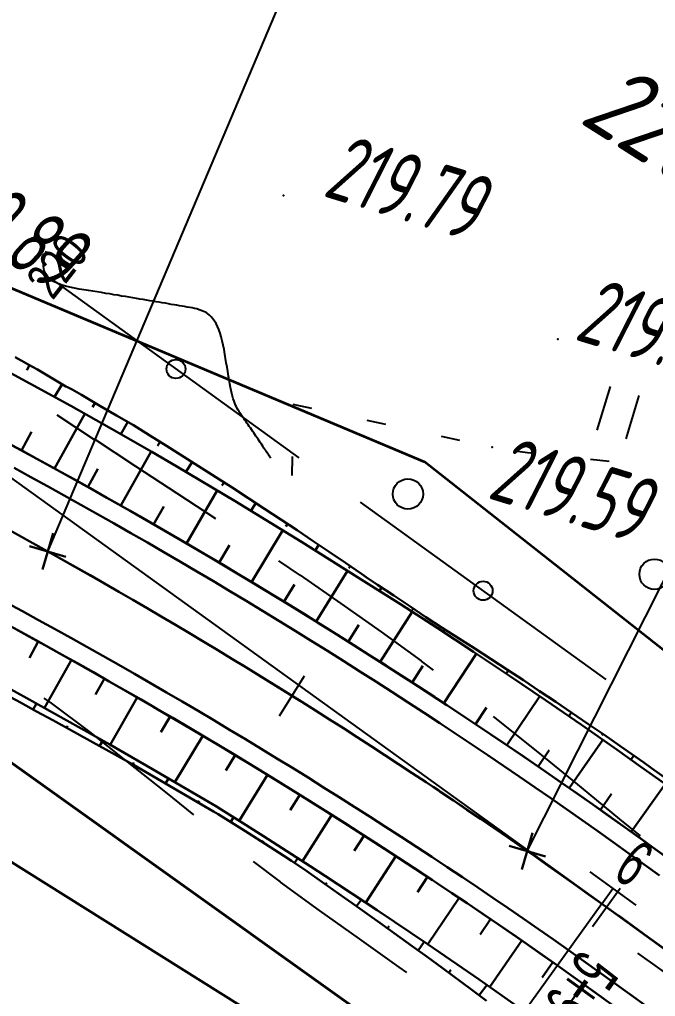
# Model space of a CAD drawing. Header units: millimetres. Extents: x -1799 to 6962, y -1020 to 4121.
# Drawn here: x -1184.1 to -1150.6, y 3748.8 to 3800.3 of the extents above; entities that cross this region are included whole.
import ezdxf
from ezdxf import colors
from ezdxf.entities.mleader import LeaderData, LeaderLine
from ezdxf.math import Vec2, Vec3

# ---------------------------------------------------------------- set-up
doc = ezdxf.new("R2010")
doc.units = ezdxf.units.MM
doc.linetypes.add('CONTI', pattern=[0])
doc.linetypes.add('STROT', pattern=[1.7, 0.5, -1.2])
for name, color, linetype, lineweight in [('10', 1, 'Continuous', 35), ('КОПИЯ_ОСЬ_13_ОТКОСЫ', 7, 'Continuous', 30), ('КОПИЯ_ОСЬ_ГРАНИЦЫ_ПОЛОС', 7, 'Continuous', 30), ('ОСЬ_ВЕРХ_ПОКРЫТИЯ_ГРАНИЦЫ_ПОЛОС', 7, 'Continuous', 30), ('ОСЬ_ВЕРХ_ПОКРЫТИЯ_ОСЬ', 1, 'Continuous', 30), ('Отметки', 5, 'Continuous', 30)]:
    doc.layers.add(name, color=color, linetype=linetype, lineweight=lineweight)
for name, color, linetype in [('_Ростелеком', 6, 'Continuous'), ('GOR_BDEFAULT', 212, 'CONTI'), ('PI_OTDEFAULT', 172, 'CONTI'), ('PI_TTDEFAULT', 5, 'CONTI'), ('PLN_O', 7, 'CONTI'), ('SIT_LDEFAULT', 7, 'CONTI'), ('ZAPSKDEFAULT', 7, 'CONTI'), ('КОПИЯ_ОСЬ_ТАНГЕНСЫ', 1, 'Continuous'), ('ОСЬ_ВЕРХ_ПОКРЫТИЯ_ПИКЕТЫ', 1, 'Continuous'), ('ОСЬ_ВЕРХ_ПОКРЫТИЯ_РАЗБИВКА_КРИВ', 1, 'Continuous'), ('ОСЬ_ВЕРХ_ПОКРЫТИЯ_ТАНГЕНСЫ', 1, 'Continuous'), ('разметка', 7, 'Continuous')]:
    doc.layers.add(name, color=color, linetype=linetype)
doc.styles.add('eskd', font='spds.shx', dxfattribs={"width": 1.2, "oblique": 15})
doc.styles.add('SHRFT', font='TXT', dxfattribs={"width": 3.5})
doc.styles.get("Standard").update_dxf_attribs({"font": 'arial.ttf'})
doc.styles.add('STYLE1', font='romand.shx', dxfattribs={"width": 0.9})
doc.styles.add('ГОСТ', font='', dxfattribs={"oblique": 15, "height": 4})
doc.styles.get('ГОСТ').set_extended_font_data('GOST type A')
doc.linetypes.add('кабель_связи_проект.', pattern='A,10,-1,["/",STYLE1,S=3,R=0,X=0,Y=-1.5],-4.1', length=15.1)

# ---------------------------------------------------------------- blocks, each defined once
blk = doc.blocks.new('BL_2002')
at = {"color": 0}
blk.add_circle((0, 0), 0.8, dxfattribs=at)
blk = doc.blocks.new('BL_2011')
at = {"color": 0}
for p, q in [((0, 0), (0, 2.4)), ((1.6, 0), (1.6, 2.4))]:
    blk.add_line(p, q, dxfattribs=at)
blk = doc.blocks.new('_None')
blk = doc.blocks.new('Крест')
at = {"layer": 'Отметки'}
for points in [[(0, 1), (0, -1)], [(-1, 0), (1, 0)]]:
    blk.add_lwpolyline(points, dxfattribs=at)

msp = doc.modelspace()

# ---------------------------------------------------------------- linework, layer by layer
at = {"layer": '10'}
msp.add_line((-1127.044035623481, 3748.853480735247), (-1162.754035623444, 3776.953480734875), dxfattribs=at)
for points in [[(-1663.636625153935, 3941.522183521104), (-1663.636625153935, 3941.522183521104), (-1660.504035623444, 3940.703480734875), (-1623.014035623686, 3929.81348073521), (-1594.45403562363, 3919.163480734837), (-1520.484035623425, 3891.126014574816), (-1408.554035623723, 3857.403480735061), (-1310.614035623314, 3827.993480734912), (-1310.614035623314, 3827.693480735098), (-1200.334035623519, 3792.743480734912), (-1162.754035623444, 3776.953480734875)], [(-804.504035623444, 3662.403480735061), (-824.5340356237048, 3666.023480735173), (-948.4240356233695, 3671.803480735433), (-975.8940356235744, 3675.363480735024), (-1007.464035623407, 3684.893480735284), (-1045.044035623481, 3689.693480735098), (-1091.514035623686, 3701.643480735284), (-1136.714035623407, 3726.003480734688), (-1145.914035623593, 3731.613480735024), (-1190.934035623612, 3759.81348073521), (-1203.524035623463, 3777.133480735508), (-1281.424035623369, 3800.433480735322), (-1370.854035623537, 3827.173480734614), (-1423.974035623649, 3843.233480735135), (-1467.20403562363, 3856.303480735433), (-1517.944035623388, 3871.633480735508), (-1536.604035623537, 3877.273480735173), (-1560.794035623481, 3884.923480734614), (-1568.404035623351, 3887.323480734986), (-1611.244035623668, 3900.8734807348), (-1670.724533441118, 3919.71056948175)]]:
    msp.add_lwpolyline(points, dxfattribs=at)
at = {"layer": '_Ростелеком', "linetype": 'кабель_связи_проект.', "lineweight": 40, "ltscale": 0.25}
msp.add_lwpolyline([(-1657.508299623549, 3939.309212735307), (-1658.166559841649, 3937.633192245302), (-1600.278279218406, 3918.21813336612), (-1339.90307447779, 3818.219484850218), (-1287.499567368408, 3802.76526898091), (-1263.755260603901, 3795.430219643203), (-1223.530477714949, 3781.706089482096), (-1196.627684615718, 3769.679823335645), (-1196.627684615718, 3769.679823335645), (-1140.230327299932, 3729.428283091088), (-1091.099603466128, 3703.07820017488), (-1044.780343006647, 3690.316537799698), (-948.5302202035, 3678.474030340475), (-823.7066648495584, 3672.227009011817)], dxfattribs=at)
at = {"layer": 'GOR_BDEFAULT', "color": 212, "elevation": 220, "flags": 128}
msp.add_lwpolyline([(-1170.878299623602, 3777.149216735189), (-1170.898299623563, 3777.189217735467), (-1170.928299623591, 3777.229210735683), (-1170.95829962356, 3777.26921173503), (-1170.988299623588, 3777.319214735565), (-1171.028299623567, 3777.379212735606), (-1171.068299623605, 3777.429215735209), (-1171.108299623584, 3777.489212735009), (-1171.148299623563, 3777.559212735307), (-1171.1882996236, 3777.619217735169), (-1171.238299623588, 3777.689217735467), (-1171.288299623577, 3777.759217735765), (-1171.338299623565, 3777.839211735328), (-1171.388299623553, 3777.919213734952), (-1171.4382996236, 3777.989212735009), (-1171.498299623598, 3778.069214735565), (-1171.548299623586, 3778.159211734695), (-1171.608299623584, 3778.239212735009), (-1171.668299623581, 3778.319214735565), (-1171.728299623579, 3778.409211734695), (-1171.778299623567, 3778.489212735009), (-1171.838299623565, 3778.579216734891), (-1171.898299623563, 3778.659211734695), (-1171.95829962356, 3778.749215735507), (-1172.018299623558, 3778.829216734891), (-1172.078299623556, 3778.919213734952), (-1172.138299623553, 3778.999215735507), (-1172.1882996236, 3779.079216734891), (-1172.248299623598, 3779.159211734695), (-1172.298299623586, 3779.239212735009), (-1172.358299623584, 3779.319214735565), (-1172.408299623572, 3779.389214735863), (-1172.45829962356, 3779.469216735487), (-1172.508299623549, 3779.539216734854), (-1172.558299623595, 3779.609215734911), (-1172.608299623584, 3779.689217735467), (-1172.648299623563, 3779.76921173503), (-1172.698299623551, 3779.859215734911), (-1172.738299623588, 3779.949212734972), (-1172.778299623567, 3780.059212735307), (-1172.818299623605, 3780.169213734952), (-1172.858299623584, 3780.289216734854), (-1172.898299623563, 3780.419213734952), (-1172.9382996236, 3780.559212735307), (-1172.978299623579, 3780.719216735487), (-1173.008299623549, 3780.889214735863), (-1173.048299623586, 3781.079216734891), (-1173.078299623556, 3781.279213735287), (-1173.118299623593, 3781.489212735009), (-1173.148299623563, 3781.719216735487), (-1173.1882996236, 3781.949212734972), (-1173.228299623579, 3782.179215735209), (-1173.268299623558, 3782.419213734952), (-1173.308299623595, 3782.649216735189), (-1173.348299623574, 3782.889214735863), (-1173.398299623563, 3783.119217735169), (-1173.448299623551, 3783.339211735328), (-1173.498299623598, 3783.549218735111), (-1173.558299623595, 3783.749215735507), (-1173.628299623602, 3783.939217735467), (-1173.698299623551, 3784.109215734911), (-1173.768299623558, 3784.259217735765), (-1173.848299623574, 3784.389214735863), (-1173.9382996236, 3784.509217735765), (-1174.028299623567, 3784.609215734911), (-1174.118299623593, 3784.699212734972), (-1174.21829962357, 3784.779213735287), (-1174.318299623605, 3784.849213735585), (-1174.428299623591, 3784.899216735189), (-1174.548299623586, 3784.949212734972), (-1174.658299623572, 3784.989212735009), (-1174.778299623567, 3785.029213735287), (-1174.908299623572, 3785.059212735307), (-1175.028299623567, 3785.079216734891), (-1175.158299623572, 3785.109215734911), (-1175.288299623577, 3785.129212735606), (-1175.428299623591, 3785.149216735189), (-1175.568299623605, 3785.179215735209), (-1175.70829962356, 3785.199212734972), (-1175.848299623574, 3785.219216735487), (-1175.988299623588, 3785.249215735507), (-1176.138299623553, 3785.26921173503), (-1176.288299623577, 3785.299218735111), (-1176.448299623551, 3785.329216734891), (-1176.608299623584, 3785.349213735585), (-1176.768299623558, 3785.379212735606), (-1176.928299623591, 3785.409211734695), (-1177.098299623574, 3785.439217735467), (-1177.268299623558, 3785.45921473523), (-1177.4382996236, 3785.489212735009), (-1177.618299623593, 3785.51921173503), (-1177.798299623586, 3785.549218735111), (-1177.978299623579, 3785.579216734891), (-1178.168299623581, 3785.619217735169), (-1178.358299623584, 3785.649216735189), (-1178.558299623595, 3785.679215735209), (-1178.758299623549, 3785.70921473523), (-1178.95829962356, 3785.749215735507), (-1179.168299623581, 3785.779213735287), (-1179.378299623602, 3785.819214735565), (-1179.598299623574, 3785.849213735585), (-1179.818299623605, 3785.889214735863), (-1180.048299623586, 3785.929215735209), (-1180.278299623567, 3785.969216735487), (-1180.508299623549, 3785.999215735507), (-1180.748299623598, 3786.039216734854), (-1180.998299623598, 3786.079216734891), (-1181.248299623598, 3786.129212735606), (-1181.488299623588, 3786.179215735209), (-1181.728299623579, 3786.229210735683), (-1181.948299623551, 3786.299218735111), (-1182.158299623572, 3786.379212735606), (-1182.348299623574, 3786.479210735683), (-1182.518299623558, 3786.589211735328), (-1182.658299623572, 3786.719216735487), (-1182.768299623558, 3786.879212735606), (-1182.848299623574, 3787.059212735307), (-1182.888299623553, 3787.26921173503), (-1182.878299623602, 3787.509217735765), (-1182.818299623605, 3787.779213735287), (-1182.71829962357, 3788.079216734891)], dxfattribs=at)
at = {"layer": 'PI_TTDEFAULT', "color": 5}
for p in [(-1170.20829962356, 3791.01921173503, 219.787), (-1155.71829962357, 3783.439217735467, 219.815), (-1159.1882996236, 3777.729210735683, 219.59)]:
    msp.add_point(p, dxfattribs=at)
at = {"layer": 'PLN_O'}
for p, q in [((-1182.378299623602, 3786.539216734854), (-1169.398299623563, 3777.179215735209)), ((-1166.158299623572, 3774.839211735328), (-1153.178299623591, 3765.479210735683))]:
    msp.add_line(p, q, dxfattribs=at)
for centre in [(-1175.888299623553, 3781.859215734911), (-1159.668299623581, 3770.159211734695)]:
    msp.add_circle(centre, 0.5, dxfattribs=at)
at = {"layer": 'SIT_LDEFAULT', "color": 7}
for p, q in [((-1169.70829962356, 3779.999215735507), (-1169.308299623595, 3779.909211734695)), ((-1180.198299623551, 3778.129212735606), (-1182.158299623572, 3779.429215735209)), ((-1169.308299623595, 3779.909211734695), (-1168.728299623579, 3779.789216734854)), ((-1165.798299623586, 3779.159211734695), (-1164.818299623605, 3778.949212734972)), ((-1178.008299623549, 3776.719216735487), (-1180.198299623551, 3778.149216735189)), ((-1161.888299623553, 3778.309212735307), (-1160.908299623572, 3778.099213735585)), ((-1157.96829962357, 3777.549218735111), (-1157.318299623605, 3777.449212734972)), ((-1157.318299623605, 3777.449212734972), (-1156.978299623579, 3777.419213734952)), ((-1169.748299623598, 3776.449212734972), (-1169.738299623588, 3776.989212735009)), ((-1169.738299623588, 3776.989212735009), (-1169.738299623588, 3777.239212735009)), ((-1153.998299623598, 3777.109215734911), (-1153.008299623549, 3776.999215735507)), ((-1175.818299623605, 3775.289216734854), (-1178.008299623549, 3776.70921473523)), ((-1169.748299623598, 3776.239212735009), (-1169.748299623598, 3776.449212734972)), ((-1173.788299623577, 3773.95921473523), (-1175.818299623605, 3775.289216734854)), ((-1169.308299623595, 3770.969216735487), (-1170.45829962356, 3771.739212735009)), ((-1167.168299623581, 3769.489212735009), (-1169.308299623595, 3770.979210735683)), ((-1165.038299623577, 3767.989212735009), (-1167.168299623581, 3769.489212735009)), ((-1162.928299623591, 3766.45921473523), (-1165.038299623577, 3767.989212735009)), ((-1162.288299623577, 3765.969216735487), (-1162.928299623591, 3766.449212734972)), ((-1182.858299623584, 3764.489212735009), (-1182.478299623579, 3764.219216735487)), ((-1182.478299623579, 3764.219216735487), (-1180.45829962356, 3762.70921473523)), ((-1158.6882996236, 3763.189217735467), (-1159.118299623593, 3763.529213735287)), ((-1156.568299623605, 3761.479210735683), (-1158.6882996236, 3763.189217735467)), ((-1180.45829962356, 3762.70921473523), (-1178.45829962356, 3761.139214735863)), ((-1154.478299623579, 3759.76921173503), (-1156.568299623605, 3761.479210735683)), ((-1178.45829962356, 3761.139214735863), (-1176.448299623551, 3759.529213735287)), ((-1176.448299623551, 3759.529213735287), (-1174.96829962357, 3758.339211735328)), ((-1152.4382996236, 3758.109215734911), (-1154.478299623579, 3759.76921173503)), ((-1151.348299623574, 3757.229210735683), (-1152.4382996236, 3758.109215734911)), ((-1171.808299623595, 3755.879212735606), (-1170.378299623602, 3754.799218735111)), ((-1170.388299623553, 3754.789216734854), (-1168.318299623605, 3753.279213735287)), ((-1168.318299623605, 3753.279213735287), (-1166.21829962357, 3751.789216734854)), ((-1166.21829962357, 3751.789216734854), (-1164.108299623584, 3750.299218735111)), ((-1164.108299623584, 3750.299218735111), (-1163.70829962356, 3750.01921173503))]:
    msp.add_line(p, q, dxfattribs=at)
at = {"layer": 'КОПИЯ_ОСЬ_13_ОТКОСЫ'}
for points in [[(-1187.028118116568, 3782.935995091138), (-1183.596965772818, 3781.096700657544), (-1181.44346235485, 3779.910711277661), (-1179.299846632193, 3778.706975926098), (-1177.166240675162, 3777.485570896802), (-1175.838359815787, 3776.712835301098), (-1172.756084425162, 3774.882879246411), (-1169.261699659537, 3772.745504368481), (-1165.9712943861, 3770.66885947102), (-1164.030559522818, 3769.441854466138), (-1162.099529249381, 3768.19962118977), (-1160.178264600943, 3766.942266453442), (-1158.267009718131, 3765.66983603352), (-1156.365764600943, 3764.382421482739), (-1154.47471235485, 3763.080099095044), (-1152.593975050162, 3761.76294516438), (-1151.341777784537, 3760.874364842114), (-1150.094036085318, 3759.979543675122)], [(-1187.028091747276, 3782.935996265535), (-1183.596969921104, 3781.096701831942), (-1181.443466503135, 3779.910712452059), (-1179.299850780479, 3778.706977100496), (-1177.166275341026, 3777.485572071199), (-1175.838363964072, 3776.712836475496), (-1172.756058055869, 3774.882880420809), (-1169.261703807822, 3772.745505542879), (-1165.971298534385, 3770.668860645418), (-1164.030563671104, 3769.441855640535), (-1162.099502880088, 3768.199622364168), (-1160.178268749229, 3766.94226762784), (-1158.267013866416, 3765.669837207918), (-1156.365768749229, 3764.382407398348), (-1154.474747020713, 3763.080085010653), (-1152.594009716026, 3761.762946338778), (-1151.341751415244, 3760.874366016512), (-1150.094009716026, 3759.97954484952)], [(-1184.371383983604, 3782.479270191317), (-1183.47300751876, 3781.980765552645), (-1183.200821239463, 3781.836295337801), (-1182.140091258994, 3781.206366748934), (-1181.699112255088, 3780.942389698153), (-1181.615158397666, 3780.901404590731), (-1181.365494091026, 3780.774283619051), (-1181.119095165244, 3780.640906543856), (-1180.876144725791, 3780.501364917879), (-1179.915664989463, 3779.923072071199), (-1179.029983837119, 3779.40288469327), (-1178.137344676963, 3778.895514698153), (-1177.263595897666, 3778.354682178621), (-1176.394272167197, 3777.806678028231), (-1173.790603954307, 3776.158759327059), (-1172.925125438682, 3775.606421680574), (-1171.205704051963, 3774.483832569246), (-1170.348221141807, 3773.919654102449), (-1169.494827587119, 3773.349265308504), (-1168.639297801963, 3772.782950611238), (-1167.791549999229, 3772.204489917879), (-1166.942184764854, 3771.629248829012), (-1166.096451122276, 3771.04871294034), (-1165.844162303916, 3770.872397632723), (-1165.245895702354, 3770.47644731534), (-1164.389847118369, 3769.913230152254), (-1163.542190868369, 3769.337104053621), (-1162.691147167197, 3768.766608448153), (-1161.835007030479, 3768.204245777254), (-1160.971481639854, 3767.653281421785), (-1160.101578075401, 3767.111975879793), (-1159.246628124229, 3766.547721119051), (-1158.384720165244, 3765.993918628817), (-1157.528488475791, 3765.431418628817), (-1156.680282909385, 3764.856925220613), (-1155.820511180869, 3764.299475879793), (-1154.132522899619, 3763.137992115145), (-1153.282913524619, 3762.565360279207), (-1152.444900829307, 3761.975943775301), (-1151.183792430869, 3761.097632618074), (-1150.764419872276, 3760.803458423738), (-1149.932907421104, 3760.204871387606)], [(-1183.625473339072, 3782.065375537996), (-1183.769546825401, 3781.80571672452)], [(-1181.896591503135, 3781.06059953702), (-1182.30064423751, 3780.385565967684)], [(-1180.159683544151, 3780.070105762606), (-1180.295029003135, 3779.845481128817)], [(-1182.296245557975, 3776.601537693677), (-1180.704082472037, 3779.498159397778)], [(-1178.431869823447, 3779.062918872957), (-1178.796707469932, 3778.421042652254)], [(-1184.052043897818, 3777.559133518872), (-1183.52354047985, 3778.535833347973)], [(-1176.727585155479, 3778.016791553621), (-1176.858810741416, 3777.808600635653)], [(-1178.803569776725, 3774.651861180005), (-1177.189617140006, 3777.499059666333)], [(-1175.037247020713, 3776.947776050692), (-1175.364151317588, 3776.431281299715)], [(-1180.546672804068, 3775.632436741528), (-1180.009685499381, 3776.594472874341)], [(-1173.348343212119, 3775.876502246981), (-1173.457962352744, 3775.704749317293)], [(-1175.336833936881, 3772.656545628247), (-1173.706279737662, 3775.447011936841)], [(-1171.670852977744, 3774.787512989168), (-1171.936050731651, 3774.381308765535)], [(-1177.066936475943, 3773.659887303052), (-1176.522747022818, 3774.605398167309)], [(-1171.896526319693, 3770.615896214184), (-1170.250286085318, 3773.35017966145)], [(-1170.000656444541, 3773.687339038973), (-1170.090500194541, 3773.552893848543)], [(-1173.613323194693, 3771.64185141438), (-1173.063701612662, 3772.568426121411)], [(-1168.337295848838, 3772.576880664949), (-1168.535141307822, 3772.286933155184)], [(-1168.483318311881, 3768.530279148755), (-1166.823650343131, 3771.206777561841)], [(-1166.683731395713, 3771.451834888582), (-1166.749954540244, 3771.355368824129)], [(-1170.186504347037, 3769.578680027661), (-1169.631816847037, 3770.486486424145)], [(-1165.026626903526, 3770.332190723543), (-1165.146499950401, 3770.150000782137)], [(-1163.365402538291, 3769.218589038973), (-1163.405868846885, 3769.158210010653)], [(-1185.420349295795, 3768.706261285034), (-1183.313598807514, 3767.560906060425), (-1181.216247733295, 3766.398506768433), (-1179.128296073139, 3765.219124444214), (-1177.050049002826, 3764.022850640503), (-1174.981567557514, 3762.809761651245), (-1172.922973807514, 3761.579949029175), (-1170.874450858295, 3760.333458550659), (-1168.836059745014, 3759.070412286011), (-1166.807983573139, 3757.790856011597), (-1164.567993338764, 3756.349938042847), (-1162.340820487201, 3754.889153130737), (-1160.126770194232, 3753.40863860437), (-1157.92596453017, 3751.908486016479), (-1155.738586600482, 3750.388832696167), (-1151.593811209857, 3747.404854424683)], [(-1165.09775922985, 3766.400045384106), (-1163.409465772818, 3769.044637669263)], [(-1166.787090284537, 3767.470708836255), (-1166.228008253287, 3768.359243382153)], [(-1161.696792919151, 3768.116065235262), (-1161.777145702354, 3767.990149707918)], [(-1183.157348807514, 3767.47504485437), (-1183.625793631732, 3766.62282622644)], [(-1160.005539257041, 3767.048606128817), (-1160.032974559776, 3767.007056446199)], [(-1161.740459425162, 3764.225576389966), (-1160.022930128287, 3766.839651096997)], [(-1181.407959159076, 3766.505684502808), (-1182.822204764545, 3763.973717339722)], [(-1163.415569288443, 3765.318319309888), (-1162.847026807975, 3766.196142185864)], [(-1179.665161307514, 3765.524513848511), (-1180.14227312392, 3764.683724053589)], [(-1158.329391796104, 3765.95757219327), (-1158.441513378135, 3765.786917896395)], [(-1185.821535745335, 3765.181595762645), (-1184.101481118871, 3764.264239271556), (-1183.246885934544, 3763.795569380199), (-1182.394812265111, 3763.322293241893), (-1178.126833596898, 3760.964514692699), (-1176.012282052709, 3759.749514540111), (-1173.90792719431, 3758.516936262523), (-1173.657026925755, 3758.366257627879), (-1172.252607980443, 3757.484528501903), (-1171.431288400365, 3756.958279570018), (-1170.196127572728, 3756.173882444774), (-1169.785277047826, 3755.911042173778), (-1168.97962061472, 3755.360680540477), (-1168.182448068334, 3754.797642668163), (-1166.983771005345, 3753.958237608348), (-1166.585188546849, 3753.677128752147), (-1165.792265573216, 3753.10880752412), (-1164.993490853978, 3752.549504240428), (-1163.414709726048, 3751.404057463084), (-1162.620642343236, 3750.838589628612), (-1161.835356393529, 3750.260651548778), (-1160.26218287058, 3749.10936446992), (-1159.482321420384, 3748.524552305614)], [(-1184.779602225482, 3765.045235284058), (-1183.922424491107, 3764.578850396362), (-1181.644409354389, 3763.319679864136), (-1179.37664812392, 3762.042076714722), (-1177.119384940326, 3760.746117242065), (-1173.752929862201, 3758.765587456909), (-1173.502319510639, 3758.613899834839), (-1172.508239920795, 3757.993645318237), (-1171.269531424701, 3757.212120660034), (-1170.033935721576, 3756.425636895386), (-1168.802246268451, 3755.632988579956), (-1167.982727225482, 3755.101967461792), (-1165.264160330951, 3753.311516411987), (-1162.564209159076, 3751.493187554565), (-1159.883056815326, 3749.647148736206), (-1158.683471854389, 3748.806175835815), (-1157.487549002826, 3747.959984429565)], [(-1184.779577890111, 3765.045241316234), (-1183.922426858617, 3764.578856428539), (-1181.644400277806, 3763.319687803661), (-1179.376661935521, 3762.042080839549), (-1177.119364419652, 3760.746119459544), (-1173.752936044408, 3758.765585859691), (-1173.502310434056, 3758.613903959666), (-1172.508230844212, 3757.993653257762), (-1171.269522348119, 3757.21211334077), (-1170.03390375681, 3756.425641020213), (-1168.80222193308, 3755.632992704784), (-1167.982748666478, 3755.10197158662), (-1165.264181771947, 3753.311516722118), (-1162.564184823705, 3751.493184049998), (-1159.883040109349, 3749.647152861034), (-1158.683478036595, 3748.806172331248), (-1157.487524667455, 3747.95999236909)], [(-1177.929077323139, 3764.531563409058), (-1179.367187674701, 3762.036705620972)], [(-1158.412029249381, 3762.007253636059), (-1156.667400343131, 3764.588094700513)], [(-1156.665787059776, 3764.847525806551), (-1156.702804882041, 3764.79041215909)], [(-1183.424467721654, 3763.892956694041), (-1183.250593820287, 3764.210009535228)], [(-1160.072612745475, 3763.121877659497), (-1159.494365675162, 3763.989461888013)], [(-1176.199707205951, 3763.526894219604), (-1176.684692557514, 3762.698540337768)], [(-1155.00279267501, 3763.736792774324), (-1155.138443309776, 3763.539664478426)], [(-1181.674624124242, 3762.924435575877), (-1181.61633936472, 3763.029940565501)], [(-1174.47723406142, 3762.510567315308), (-1175.939209159076, 3760.051811822143)], [(-1153.350052196494, 3762.610602588778), (-1153.394607860557, 3762.544455738192)], [(-1179.923994699193, 3761.95732780305), (-1179.757658639623, 3762.258423765575)], [(-1155.1128959486, 3759.745428074536), (-1153.343425733756, 3762.29044150227)], [(-1172.761596854389, 3761.482597954956), (-1173.254455741107, 3760.666329034058)], [(-1156.758769972037, 3760.88175009602), (-1156.171611768912, 3761.73819540852)], [(-1151.710861522666, 3761.464713306551), (-1151.863968212119, 3761.244910450106)], [(-1178.173365274144, 3760.990220030223), (-1178.117918649388, 3761.090584715282)], [(-1171.053039725482, 3760.443047173706), (-1172.541809256732, 3758.014610894409)], [(-1176.437994638158, 3759.996010740672), (-1176.287375131322, 3760.2566442093)], [(-1151.843791944693, 3757.4405116927), (-1150.05088422985, 3759.948369969067)], [(-1169.351501639545, 3759.391960747925), (-1169.85321062392, 3758.585854180542)], [(-1153.474590284537, 3758.598333347973), (-1152.879192335318, 3759.44278525227)], [(-1174.709791818334, 3758.989386518871), (-1174.658991494847, 3759.075919111644)], [(-1167.657104666889, 3758.329384453979), (-1169.199340995014, 3755.888542779175)], [(-1172.999228158666, 3757.953276594554), (-1172.84281794138, 3758.202414472972)], [(-1165.951416190326, 3757.243187554565), (-1166.471252616107, 3756.43322051355)], [(-1171.31059137888, 3756.88163085786), (-1171.25802485056, 3756.964405973827)], [(-1169.626684823705, 3755.802704771434), (-1169.455450692845, 3756.053376158153)], [(-1164.271850760639, 3756.1573416073), (-1165.865173514545, 3753.710793145386)], [(-1167.985525766087, 3754.65974136201), (-1167.927481332494, 3754.742630918895)], [(-1162.599548514545, 3755.06032622644), (-1163.136108573139, 3754.248360284058)], [(-1166.350042978002, 3753.508591612254), (-1166.095709481908, 3753.863430937206)], [(-1160.934631522357, 3753.952156670776), (-1162.577270682514, 3751.502083428589)], [(-1159.277160819232, 3752.832909234253), (-1159.830139334857, 3752.019890435425)], [(-1164.719404855443, 3752.350647886668), (-1164.633948007298, 3752.468438108836)], [(-1163.098585763646, 3751.178940733348), (-1162.773428598119, 3751.635548551952)], [(-1157.627197440326, 3751.702614434448), (-1159.318481620014, 3749.251335747925)], [(-1155.984802420795, 3750.561333306518), (-1156.554016287982, 3749.748024590698)], [(-1161.481718698216, 3750.001847227489), (-1161.371367135716, 3750.152634581004)], [(-1159.87113825388, 3748.816121061717), (-1159.466787973119, 3749.355328520213)], [(-1154.35858171767, 3749.395302422729), (-1156.106506522357, 3746.967369683472)]]:
    msp.add_lwpolyline(points, dxfattribs=at)
at = {"layer": 'КОПИЯ_ОСЬ_ГРАНИЦЫ_ПОЛОС'}
for points in [[(-1184.854730428478, 3777.995623439935), (-1183.963861309303, 3777.51518518423), (-1183.074596732933, 3777.0317834722), (-1182.186946557244, 3776.545423656155), (-1181.300920622123, 3776.056111133111), (-1180.416528749533, 3775.563851324295), (-1179.533780743359, 3775.068649687258), (-1178.65268638927, 3774.570511711215), (-1177.773255454425, 3774.069442917978), (-1176.895497687763, 3773.565448864748), (-1176.019422819509, 3773.058535135736), (-1175.145040561378, 3772.548707350542), (-1174.272360606168, 3772.035971162294), (-1173.401392628051, 3771.52033225206), (-1172.532146281874, 3771.001796340023), (-1171.664631203681, 3770.480369168718), (-1170.798857010252, 3769.956056526315), (-1169.934833298952, 3769.428864215885), (-1169.072569647853, 3768.898798087997), (-1168.212075615555, 3768.365864017432), (-1167.353360740954, 3767.830067910639), (-1166.496434543244, 3767.291415706662), (-1165.641306521886, 3766.749913380866), (-1164.787986156085, 3766.205566930969), (-1163.936482905459, 3765.658382393804), (-1163.086806209254, 3765.108365833213), (-1162.238965486371, 3764.555523349357), (-1161.392970135543, 3763.999861069408), (-1160.548829534926, 3763.441385153134), (-1159.706553042217, 3762.880101788242), (-1158.866149994332, 3762.316017202486), (-1158.027629707494, 3761.749137645041), (-1157.19100147706, 3761.179469402333), (-1156.356274577372, 3760.607018786867), (-1155.523458261761, 3760.031792144676), (-1154.692561762282, 3759.45379585625), (-1153.863594289744, 3758.873036326294), (-1153.036565033681, 3758.289519991179), (-1152.211483161887, 3757.703253319872), (-1151.388357820853, 3757.114242812072), (-1150.573393480319, 3756.527720765595), (-1149.762830507467, 3755.944047093776)], [(-1184.473761252846, 3768.195114429494), (-1183.625590372851, 3767.732635839296), (-1182.778901920354, 3767.267369001557), (-1181.933705059744, 3766.799318665092), (-1181.090008941179, 3766.32848961131), (-1180.247822701427, 3765.854886652355), (-1179.407155461106, 3765.378514626448), (-1178.568016323281, 3764.899378402543), (-1177.730414375799, 3764.417482883123), (-1176.894358694748, 3763.932833000471), (-1176.0598583382, 3763.445433712949), (-1175.22692234333, 3762.955290005927), (-1174.395559738032, 3762.462406905753), (-1173.565779534043, 3761.966789458332), (-1172.737590720839, 3761.468442741235), (-1171.911002276049, 3760.967371864629), (-1171.086023161528, 3760.463581967552), (-1170.26266232196, 3759.957078216982), (-1169.440928683636, 3759.447865807836), (-1168.620831155675, 3758.935949964834), (-1167.802378634447, 3758.421335949947), (-1166.985579996623, 3757.904029040982), (-1166.170444100097, 3757.38403455579), (-1165.356979790426, 3756.861357840163), (-1164.545195894452, 3756.336004262243), (-1163.735101218879, 3755.807979223703), (-1162.926704554431, 3755.277288153221), (-1162.120014675185, 3754.743936513004), (-1161.31504033959, 3754.207929793199), (-1160.511790284674, 3753.669273503509), (-1159.710273229974, 3753.12797319555), (-1158.910497880532, 3752.584034441424), (-1158.112472920699, 3752.037462844898), (-1157.316207018701, 3751.488264038612), (-1156.521708907259, 3750.936443738093), (-1155.733269550712, 3750.385002493312), (-1154.928417960609, 3749.805441496347), (-1154.117987348369, 3749.221863135149), (-1153.307556737962, 3748.638284773951)]]:
    msp.add_lwpolyline(points, dxfattribs=at)
at = {"layer": 'КОПИЯ_ОСЬ_ТАНГЕНСЫ'}
msp.add_line((-1197.360162786228, 3785.289006877144), (-1078.138299624135, 3699.439214735677), dxfattribs=at)
at = {"layer": 'ОСЬ_ВЕРХ_ПОКРЫТИЯ_ГРАНИЦЫ_ПОЛОС', "linetype": 'Continuous'}
for points in [[(-1184.854927553408, 3777.994935998147), (-1183.964050301749, 3777.514512823348), (-1183.074777542692, 3777.031126164285), (-1182.187119134198, 3776.544781374198), (-1181.301084916331, 3776.055483848241), (-1180.416684711139, 3775.56323901323), (-1179.533928322538, 3775.068052317401), (-1178.652825536255, 3774.569929255557), (-1177.773386119652, 3774.068875352305), (-1176.895619821755, 3773.564896154602), (-1176.019536372818, 3773.057997255039), (-1175.145145484616, 3772.548184270424), (-1174.272456850207, 3772.035462854815), (-1173.401480143677, 3771.51983868928), (-1172.532225020046, 3771.001317489346), (-1171.664701115506, 3770.479905005929), (-1170.798918046834, 3769.955607016024), (-1169.934885411514, 3769.428429334809), (-1169.072612787937, 3768.898377800745), (-1168.212109734499, 3768.365458296997), (-1167.353385790213, 3767.829676727218), (-1166.496450474535, 3767.29103902859), (-1165.641313286926, 3766.74955117741), (-1164.787983706881, 3766.205219173257), (-1163.936471193874, 3765.658049049241), (-1163.086785187295, 3765.108046872926), (-1162.23893510625, 3764.555218740751), (-1161.39293034953, 3763.999570780818), (-1160.548780295348, 3763.441109151964), (-1159.706494301607, 3762.879840047483), (-1158.866081705279, 3762.315769686748), (-1158.027551822704, 3761.748904324521), (-1157.190913949269, 3761.179250242573), (-1156.35617735949, 3760.606813758065), (-1155.523351306756, 3760.031601213303), (-1154.692445023355, 3759.453618989711), (-1153.863467720095, 3758.872873491061), (-1153.036428586542, 3758.289371155587), (-1152.211336790866, 3757.703118451324), (-1151.388201479383, 3757.114121879836), (-1150.57317823357, 3756.527565769305), (-1149.762615260717, 3755.943892097485)], [(-1147.331401807975, 3754.193197239575), (-1151.475261671256, 3757.176626194653), (-1153.473491651725, 3758.59757040852), (-1155.483074171256, 3760.002401341138), (-1157.503948194693, 3761.391012180981), (-1159.535869581412, 3762.763326634106), (-1161.578777296256, 3764.119253147778), (-1163.632488233756, 3765.458700169263), (-1165.696941358756, 3766.781591404614), (-1167.772014600943, 3768.087820042309), (-1169.857463819693, 3769.377325047192), (-1171.95322797985, 3770.650014866528), (-1174.0591850111, 3771.905797947583), (-1176.175151807975, 3773.1446132552), (-1178.301006300162, 3774.366353977856), (-1180.43662641735, 3775.570959080395), (-1182.581890089225, 3776.758352268872), (-1184.736614210318, 3777.928441990552)], [(-1150.346965040508, 3755.13239019682), (-1151.157528013448, 3755.71606386957), (-1151.971474696495, 3756.301845847082), (-1152.79190232598, 3756.888904929546), (-1153.614280003987, 3757.473229171162), (-1154.438598614031, 3758.054812089925), (-1155.264849018209, 3758.633647242946), (-1156.093022057341, 3759.209728209687), (-1156.923108550682, 3759.783048606862), (-1157.755099296444, 3760.353602077265), (-1158.588985071538, 3760.921382296284), (-1159.424756632148, 3761.48638297004), (-1160.262404713363, 3762.048597837252), (-1161.101920029576, 3762.608020660852), (-1161.943293274342, 3763.164645244752), (-1162.786515120641, 3763.718465414283), (-1163.631576221136, 3764.26947503296), (-1164.478467207975, 3764.817667992239), (-1165.327178692931, 3765.363038213377), (-1166.177701267783, 3765.905579652091), (-1167.030025504142, 3766.445286295761), (-1167.884141953682, 3766.982152156917), (-1168.740041148054, 3767.516171289993), (-1169.597713599351, 3768.047337768053), (-1170.457149799962, 3768.575645707932), (-1171.318340222546, 3769.101089256269), (-1172.181275320638, 3769.623662579258), (-1173.045945528129, 3770.143359893386), (-1173.912341259935, 3770.660175428179), (-1174.7804529115, 3771.174103464385), (-1175.650270859614, 3771.685138295789), (-1176.521785461946, 3772.193274264609), (-1177.39498705742, 3772.698505731684), (-1178.269865966247, 3773.200827102562), (-1179.146412490043, 3773.700232804206), (-1180.024616911882, 3774.196717300837), (-1180.904469496532, 3774.690275092994), (-1181.785960490544, 3775.1809007045), (-1182.669080122103, 3775.668588698295), (-1183.553818601698, 3776.15333366805), (-1184.440166121398, 3776.635130241898)]]:
    msp.add_lwpolyline(points, dxfattribs=at)
at = {"layer": 'ОСЬ_ВЕРХ_ПОКРЫТИЯ_ГРАНИЦЫ_ПОЛОС', "linetype": 'Continuous', "lineweight": 30}
msp.add_lwpolyline([(-1151.098409523713, 3748.280189057265), (-1151.912561100171, 3748.866053319921), (-1152.722991711247, 3749.449631678325), (-1153.533422322236, 3750.033210040455), (-1154.343852933254, 3750.616788400722), (-1155.15425446972, 3751.200345799712), (-1155.949664115285, 3751.756641829771), (-1156.746856161384, 3752.310313201894), (-1157.545821948637, 3752.861354209867), (-1158.346552799185, 3753.409759173554), (-1159.149040016948, 3753.955522439827), (-1159.953274887977, 3754.498638390017), (-1160.759248680077, 3755.039101425012), (-1161.566952643208, 3755.576905985748), (-1162.376378009727, 3756.112046531786), (-1163.187515994001, 3756.644517557149), (-1164.000357792966, 3757.174313584727), (-1164.814894586123, 3757.701429164422), (-1165.631117535368, 3758.225858873141), (-1166.449017785277, 3758.747597326909), (-1167.268586463315, 3759.266639159446), (-1168.089814679775, 3759.782979036135), (-1168.912693527926, 3760.29661165682), (-1169.737214084065, 3760.807531748352), (-1170.563367407673, 3761.315734065523), (-1171.391144541461, 3761.821213391063), (-1172.220536511528, 3762.323964543094), (-1173.051534327378, 3762.82398236302), (-1173.884128982163, 3763.321261725773), (-1174.718311452531, 3763.815797534225), (-1175.554072699035, 3764.307584721048), (-1176.391403665903, 3764.796618250583), (-1177.230295281412, 3765.282893113245), (-1178.070738457891, 3765.76640433484), (-1178.912724091721, 3766.247146966321), (-1179.756243063564, 3766.72511608844), (-1180.601286238487, 3767.200306817343), (-1181.447844465749, 3767.672714292456), (-1182.295908579448, 3768.142333686736), (-1183.14546939817, 3768.609160206665), (-1183.996517725134, 3769.073189082009), (-1184.84904434857, 3769.534415576992)], dxfattribs=at)
at = {"layer": 'ОСЬ_ВЕРХ_ПОКРЫТИЯ_ОСЬ'}
msp.add_lwpolyline([(-1201.226162446916, 3781.750964682934, -0.04633336898299999), (-1153.398325518056, 3753.63277796415), (-1153.398325518056, 3753.63277796415), (-1149.702530005938, 3750.971493631986)], format="xyb", dxfattribs=at)
at = {"layer": 'ОСЬ_ВЕРХ_ПОКРЫТИЯ_ПИКЕТЫ'}
for p, q in [((-1170.416584702025, 3763.55326193237), (-1169.092010017708, 3765.67352179942)), ((-1153.888220859333, 3752.445190154401), (-1152.427346409697, 3754.473944905599)), ((-1153.888220859333, 3752.445190154401), (-1152.427346409697, 3754.473944905599))]:
    msp.add_line(p, q, dxfattribs=at)
at = {"layer": 'ОСЬ_ВЕРХ_ПОКРЫТИЯ_РАЗБИВКА_КРИВ'}
for p, q in [((-1154.031228589176, 3755.320804535796), (-1151.59672288718, 3753.567755194766)), ((-1153.398325518056, 3753.63277796415), (-1152.81397573812, 3754.444279864815)), ((-1153.398325518056, 3753.63277796415), (-1160.118347986534, 3744.300506106963)), ((-1151.504132636814, 3751.036516402301), (-1149.069626934846, 3749.283467061271))]:
    msp.add_line(p, q, dxfattribs=at)
at = {"layer": 'ОСЬ_ВЕРХ_ПОКРЫТИЯ_ТАНГЕНСЫ'}
msp.add_line((-1197.360162786228, 3785.289006877144), (-1078.138299624135, 3699.439214735677), dxfattribs=at)
at = {"layer": 'разметка', "linetype": 'STROT', "lineweight": 30, "ltscale": 7}
msp.add_lwpolyline([(-1666.752185957468, 3931.93467095719, 0.01522750781938193), (-1561.849754613437, 3896.889744118241), (-1347.406125533211, 3830.067871123937, 0.003288604315945664), (-1322.237807545511, 3822.40651906879), (-1286.01633866372, 3811.640374228743, -0.03773518057566602), (-1201.220455152847, 3781.749372388621, -0.04960856921293474), (-1149.702530005792, 3750.971493631986, 0.1025020384713238), (-1038.491439590571, 3701.348729628523, 0.03454137068555378), (-963.7061950824482, 3691.955496420537)], format="xyb", dxfattribs=at)

# ---------------------------------------------------------------- block references
at = {"layer": 'ZAPSKDEFAULT', "color": 7, "rotation": 342.9999999999999}
for name, p in [('BL_2011', (-1153.648299623563, 3778.639214735863)), ('BL_2002', (-1163.636632623549, 3775.261717735243)), ('BL_2002', (-1150.613318623558, 3771.030667735648))]:
    msp.add_blockref(name, p, dxfattribs=at)
at = {"layer": 'Отметки', "rotation": 343.7785268804441}
for p in [(-1182.658515152425, 3772.233600923245), (-1157.333882511992, 3756.418956930203)]:
    msp.add_blockref('Крест', p, dxfattribs=at)

# ---------------------------------------------------------------- texts
at = {"layer": 'GOR_BDEFAULT', "color": 212, "style": 'SHRFT', "width": 0.75}
msp.add_text('220', height=1.913625, rotation=52.025043, dxfattribs=at).set_placement((-1182.39772862358, 3785.444260735449, 220))
at = {"layer": 'PI_OTDEFAULT', "color": 172, "style": 'eskd', "oblique": 10, "width": 0.8}
for s, rotation, p in [('219.79', 342.9999999999999, (-1168.20829962356, 3791.009217735765)), ('219.89', 328, (-1189.358299623584, 3790.289216734854)), ('219.81', 342.9999999999999, (-1154.918299623581, 3783.439217735467)), ('219.59', 342.9999999999999, (-1159.509775623612, 3775.072691735265))]:
    msp.add_text(s, height=3.5, rotation=rotation, dxfattribs=at).set_placement(p)
at = {"layer": 'ОСЬ_ВЕРХ_ПОКРЫТИЯ_ПИКЕТЫ', "width": 0.6}
msp.add_text('6', height=2.5, rotation=324.242931787051, dxfattribs=at).set_placement((-1152.889885390168, 3755.115082716023))
at = {"layer": 'ОСЬ_ВЕРХ_ПОКРЫТИЯ_РАЗБИВКА_КРИВ', "width": 0.6}
msp.add_text('5+99.7', height=2.5, rotation=234.242931787051, dxfattribs=at).set_placement((-1154.453449017388, 3751.311848323246))
at = {"layer": 'Отметки', "color": 0, "style": 'ГОСТ', "oblique": 15}
msp.add_text('220,23', height=4, rotation=327.699144, dxfattribs=at).set_placement((-1154.686313278266, 3794.928871089046, 126.574))

# ---------------------------------------------------------------- leaders
at = {"layer": 'Отметки', "ltscale": 0.2}
ml = msp.add_multileader_mtext('Standard', dxfattribs=at)
ml.set_content('221,68', color=256, style='ГОСТ')
ml.set_leader_properties()
ml.set_arrow_properties(name='NONE')
ml.build(insert=Vec2(0, 0))
ml.multileader.update_dxf_attribs({"text_left_attachment_type": 6, "text_right_attachment_type": 6, "dogleg_length": 0.36, "arrow_head_size": 2})
ctx = ml.context
ctx.base_point, ctx.arrow_head_size, ctx.landing_gap_size, ctx.plane_origin, ctx.plane_x_axis, ctx.plane_y_axis = Vec3(-1186.202116744869, 3815.461573735546), 2, 0, Vec3(-1176.414175150499, 3736.390634277289), Vec3(0.9160006927220556, -0.4011766829374738), Vec3(0.4011766829374738, 0.9160006927220556)
ctx.left_attachment, ctx.right_attachment, ctx.text_align_type = 6, 6, 2
notes = []
notes.append((ctx, [(1, (1, 1, 0), (-1167.757686361138, 3807.383549931844), (-0.9160006927220556, 0.4011766829374736), 0.3599999999999999, [(0, [(-1182.658515152629, 3772.233600923245)], 0, [])])]))
ctx.mtext.insert, ctx.mtext.text_direction, ctx.mtext.rotation, ctx.mtext.alignment, ctx.mtext.line_spacing_style, ctx.mtext.flow_direction = Vec3(-1166.241861813256, 3811.74196957649), Vec3(0.9160006927220556, -0.4011766829374738), 5.870384234525467, 3, 2, 5
ml = msp.add_multileader_mtext('Standard', dxfattribs=at)
ml.set_content('221,62', color=256, style='ГОСТ')
ml.set_leader_properties()
ml.set_arrow_properties(name='NONE')
ml.build(insert=Vec2(0, 0))
ml.multileader.update_dxf_attribs({"text_left_attachment_type": 6, "text_right_attachment_type": 6, "dogleg_length": 0.36, "arrow_head_size": 2})
ctx = ml.context
ctx.base_point, ctx.arrow_head_size, ctx.landing_gap_size, ctx.plane_origin, ctx.plane_x_axis, ctx.plane_y_axis = Vec3(-1156.722835104432, 3802.000671142155), 2, 0, Vec3(-1158.98023297369, 3722.384273034905), Vec3(0.845253849893593, -0.53436497755753), Vec3(0.53436497755753, 0.845253849893593)
ctx.left_attachment, ctx.right_attachment, ctx.text_align_type = 6, 6, 2
notes.append((ctx, [(1, (1, 1, 0), (-1139.746090840452, 3791.268063927454), (-0.845253849893593, 0.53436497755753), 0.3599999999999999, [(0, [(-1157.333882511992, 3756.418956930203)], 0, [])])]))
ctx.mtext.insert, ctx.mtext.text_direction, ctx.mtext.rotation, ctx.mtext.alignment, ctx.mtext.line_spacing_style, ctx.mtext.flow_direction = Vec3(-1137.592074152393, 3795.34896553905), Vec3(0.845253849893593, -0.53436497755753), 5.719429018767021, 3, 2, 5
for ctx, leaders in notes:
    for number, flags, end, landing, length, lines in leaders:
        leader = LeaderData()
        leader.index, (leader.has_last_leader_line, leader.has_dogleg_vector, leader.attachment_direction) = number, flags
        leader.last_leader_point, leader.dogleg_vector, leader.dogleg_length = Vec3(end), Vec3(landing), length
        for number, points, colour, breaks in lines:
            line = LeaderLine()
            line.index, line.vertices, line.color, line.breaks = number, Vec3.list(points), colors.encode_raw_color(colour), breaks
            leader.lines.append(line)
        ctx.leaders.append(leader)

doc.saveas('drawing.dxf')
